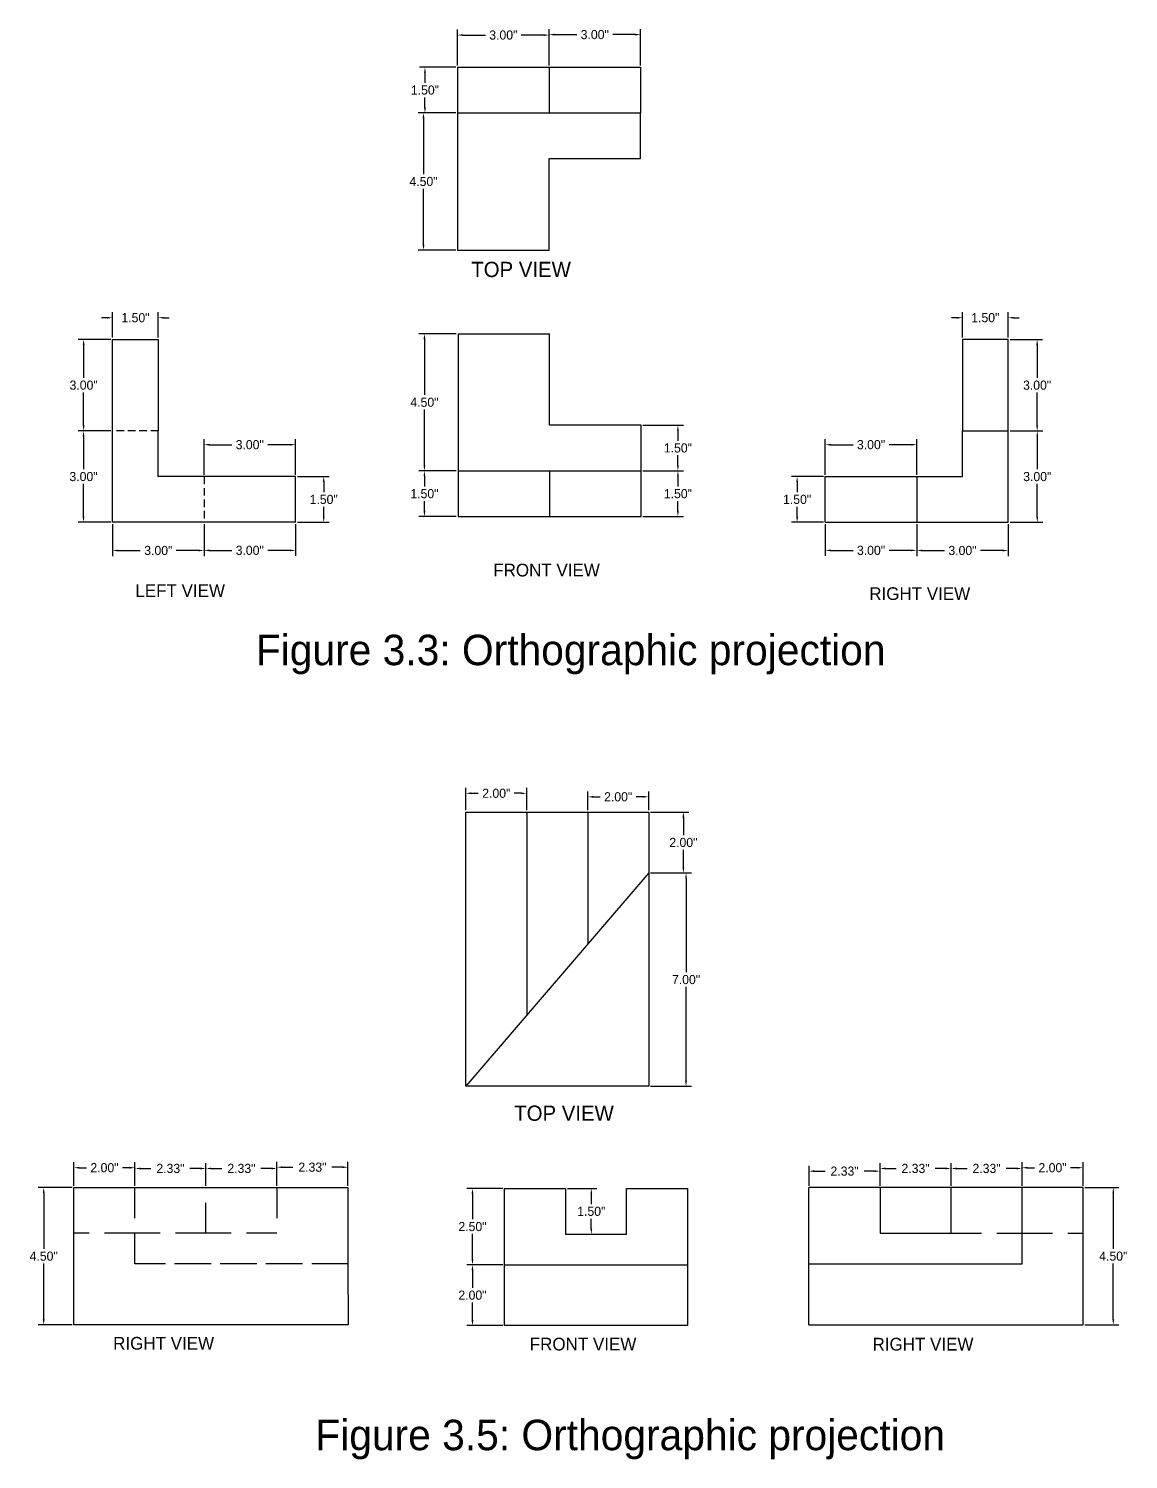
# Model space of a CAD drawing. Header units: inches. Extents: x 4 to 531, y -296 to 303.
# Drawn here: x 47.45 to 83.54, y 81.96 to 128.91 of the extents above; entities that cross this region are included whole.
import ezdxf

# ---------------------------------------------------------------- set-up
doc = ezdxf.new("R2010")
doc.units = ezdxf.units.IN
doc.header["$MEASUREMENT"] = 0
for name, pattern in [('ACAD_ISO02W100', [15, 12, -3]), ('ACAD_ISO03W100', [30, 12, -18]), ('DASHED2', [0.375, 0.25, -0.125]), ('DASHEDX2', [1.5, 1, -0.5])]:
    doc.linetypes.add(name, pattern=pattern)
doc.dimstyles.new('DimInches', dxfattribs={"dimtxt": 0.3, "dimasz": 0.18, "dimexe": 0.18, "dimexo": 0.0625, "dimgap": 0.09, "dimtad": 0, "dimtih": 1, "dimtoh": 1, "dimzin": 0, "dimdsep": 46, "dimlunit": 3, "dimtxsty": 'Standard', "dimcen": 0.09, "dimclrt": 2, "dimadec": 0, "dimazin": 0, "dimtfac": 1, "dimtofl": 0, "dimtmove": 0, "dimatfit": 3, "dimfxl": 1, "dimtolj": 1, "dimtzin": 0, "dimarcsym": 0})

# ---------------------------------------------------------------- blocks, each defined once
blk = doc.blocks.new('*D142')
at = {"color": 0, "lineweight": -2}
for p, q in [((61.463, 127.646), (60.273, 127.646)), ((60.453, 127.466), (60.453, 127.136)), ((60.453, 126.326), (60.453, 126.656)), ((61.463, 126.146), (60.273, 126.146))]:
    blk.add_line(p, q, dxfattribs=at)
at = {"color": 0}
for points in [[(60.423, 127.466), (60.483, 127.466), (60.453, 127.646)], [(60.423, 126.326), (60.483, 126.326), (60.453, 126.146)]]:
    blk.add_solid(points, dxfattribs=at)
at = {"layer": 'Defpoints', "color": 0}
for p in [(61.525, 127.646), (60.453, 126.146), (61.525, 126.146)]:
    blk.add_point(p, dxfattribs=at)
at = {"color": 2, "insert": (60.453, 126.896), "char_height": 0.3, "attachment_point": 5}
blk.add_mtext('\\A1;1.50"', dxfattribs=at)
blk = doc.blocks.new('*D143')
at = {"color": 0, "lineweight": -2}
for p, q in [((61.525, 127.709), (61.525, 128.882)), ((61.705, 128.702), (62.435, 128.702)), ((64.345, 128.702), (63.615, 128.702)), ((64.525, 127.709), (64.525, 128.882))]:
    blk.add_line(p, q, dxfattribs=at)
at = {"color": 0}
for points in [[(61.705, 128.732), (61.705, 128.672), (61.525, 128.702)], [(64.345, 128.732), (64.345, 128.672), (64.525, 128.702)]]:
    blk.add_solid(points, dxfattribs=at)
at = {"layer": 'Defpoints', "color": 0}
for p in [(64.525, 128.702), (61.525, 127.646), (64.525, 127.646)]:
    blk.add_point(p, dxfattribs=at)
at = {"color": 2, "insert": (63.025, 128.702), "char_height": 0.3, "attachment_point": 5}
blk.add_mtext('\\A1;3.00"', dxfattribs=at)
blk = doc.blocks.new('*D144')
at = {"color": 0, "lineweight": -2}
for p, q in [((64.525, 127.709), (64.525, 128.897)), ((64.705, 128.717), (65.435, 128.717)), ((67.345, 128.717), (66.615, 128.717)), ((67.525, 127.709), (67.525, 128.897))]:
    blk.add_line(p, q, dxfattribs=at)
at = {"color": 0}
for points in [[(64.705, 128.747), (64.705, 128.687), (64.525, 128.717)], [(67.345, 128.747), (67.345, 128.687), (67.525, 128.717)]]:
    blk.add_solid(points, dxfattribs=at)
at = {"layer": 'Defpoints', "color": 0}
for p in [(67.525, 128.717), (64.525, 127.646), (67.525, 127.646)]:
    blk.add_point(p, dxfattribs=at)
at = {"color": 2, "insert": (66.025, 128.717), "char_height": 0.3, "attachment_point": 5}
blk.add_mtext('\\A1;3.00"', dxfattribs=at)
blk = doc.blocks.new('*D145')
at = {"color": 0, "lineweight": -2}
for p, q in [((61.463, 126.146), (60.226, 126.146)), ((60.406, 125.966), (60.406, 124.136)), ((60.406, 121.826), (60.406, 123.656)), ((61.463, 121.646), (60.226, 121.646))]:
    blk.add_line(p, q, dxfattribs=at)
at = {"color": 0}
for points in [[(60.376, 125.966), (60.436, 125.966), (60.406, 126.146)], [(60.376, 121.826), (60.436, 121.826), (60.406, 121.646)]]:
    blk.add_solid(points, dxfattribs=at)
at = {"layer": 'Defpoints', "color": 0}
for p in [(61.525, 126.146), (60.406, 121.646), (61.525, 121.646)]:
    blk.add_point(p, dxfattribs=at)
at = {"color": 2, "insert": (60.406, 123.896), "char_height": 0.3, "attachment_point": 5}
blk.add_mtext('\\A1;4.50"', dxfattribs=at)
blk = doc.blocks.new('*D146')
at = {"color": 0, "lineweight": -2}
for p, q in [((61.48, 118.9), (60.256, 118.9)), ((60.436, 118.72), (60.436, 116.89)), ((60.436, 114.58), (60.436, 116.41)), ((61.48, 114.4), (60.256, 114.4))]:
    blk.add_line(p, q, dxfattribs=at)
at = {"color": 0}
for points in [[(60.406, 118.72), (60.466, 118.72), (60.436, 118.9)], [(60.406, 114.58), (60.466, 114.58), (60.436, 114.4)]]:
    blk.add_solid(points, dxfattribs=at)
at = {"layer": 'Defpoints', "color": 0}
for p in [(61.543, 118.9), (60.436, 114.4), (61.543, 114.4)]:
    blk.add_point(p, dxfattribs=at)
at = {"color": 2, "insert": (60.436, 116.65), "char_height": 0.3, "attachment_point": 5}
blk.add_mtext('\\A1;4.50"', dxfattribs=at)
blk = doc.blocks.new('*D147')
at = {"color": 0, "lineweight": -2}
for p, q in [((61.48, 114.4), (60.256, 114.4)), ((60.436, 114.22), (60.436, 113.89)), ((60.436, 113.08), (60.436, 113.41)), ((61.48, 112.9), (60.256, 112.9))]:
    blk.add_line(p, q, dxfattribs=at)
at = {"color": 0}
for points in [[(60.406, 114.22), (60.466, 114.22), (60.436, 114.4)], [(60.406, 113.08), (60.466, 113.08), (60.436, 112.9)]]:
    blk.add_solid(points, dxfattribs=at)
at = {"layer": 'Defpoints', "color": 0}
for p in [(61.543, 114.4), (60.436, 112.9), (61.543, 112.9)]:
    blk.add_point(p, dxfattribs=at)
at = {"color": 2, "insert": (60.436, 113.65), "char_height": 0.3, "attachment_point": 5}
blk.add_mtext('\\A1;1.50"', dxfattribs=at)
blk = doc.blocks.new('*D148')
at = {"color": 0, "lineweight": -2}
for p, q in [((67.605, 115.9), (68.934, 115.9)), ((68.754, 115.72), (68.754, 115.39)), ((68.754, 114.58), (68.754, 114.91)), ((67.605, 114.4), (68.934, 114.4))]:
    blk.add_line(p, q, dxfattribs=at)
at = {"color": 0}
for points in [[(68.724, 115.72), (68.784, 115.72), (68.754, 115.9)], [(68.724, 114.58), (68.784, 114.58), (68.754, 114.4)]]:
    blk.add_solid(points, dxfattribs=at)
at = {"layer": 'Defpoints', "color": 0}
for p in [(67.543, 115.9), (67.543, 114.4), (68.754, 114.4)]:
    blk.add_point(p, dxfattribs=at)
at = {"color": 2, "insert": (68.754, 115.15), "char_height": 0.3, "attachment_point": 5}
blk.add_mtext('\\A1;1.50"', dxfattribs=at)
blk = doc.blocks.new('*D149')
at = {"color": 0, "lineweight": -2}
for p, q in [((67.605, 114.4), (68.934, 114.4)), ((68.754, 114.22), (68.754, 113.89)), ((68.754, 113.08), (68.754, 113.41)), ((67.605, 112.9), (68.934, 112.9))]:
    blk.add_line(p, q, dxfattribs=at)
at = {"color": 0}
for points in [[(68.724, 114.22), (68.784, 114.22), (68.754, 114.4)], [(68.724, 113.08), (68.784, 113.08), (68.754, 112.9)]]:
    blk.add_solid(points, dxfattribs=at)
at = {"layer": 'Defpoints', "color": 0}
for p in [(67.543, 114.4), (67.543, 112.9), (68.754, 112.9)]:
    blk.add_point(p, dxfattribs=at)
at = {"color": 2, "insert": (68.754, 113.65), "char_height": 0.3, "attachment_point": 5}
blk.add_mtext('\\A1;1.50"', dxfattribs=at)
blk = doc.blocks.new('*D150')
at = {"color": 0, "lineweight": -2}
for p, q in [((73.529, 114.211), (72.485, 114.211)), ((72.665, 114.031), (72.665, 113.701)), ((72.665, 112.891), (72.665, 113.221)), ((73.529, 112.711), (72.485, 112.711))]:
    blk.add_line(p, q, dxfattribs=at)
at = {"color": 0}
for points in [[(72.635, 114.031), (72.695, 114.031), (72.665, 114.211)], [(72.635, 112.891), (72.695, 112.891), (72.665, 112.711)]]:
    blk.add_solid(points, dxfattribs=at)
at = {"layer": 'Defpoints', "color": 0}
for p in [(73.591, 114.211), (72.665, 112.711), (73.591, 112.711)]:
    blk.add_point(p, dxfattribs=at)
at = {"color": 2, "insert": (72.665, 113.461), "char_height": 0.3, "attachment_point": 5}
blk.add_mtext('\\A1;1.50"', dxfattribs=at)
blk = doc.blocks.new('*D151')
at = {"color": 0, "lineweight": -2}
for p, q in [((77.911, 119.425), (77.731, 119.425)), ((78.091, 118.774), (78.091, 119.605)), ((79.591, 118.774), (79.591, 119.605)), ((79.771, 119.425), (79.951, 119.425))]:
    blk.add_line(p, q, dxfattribs=at)
at = {"color": 0}
for points in [[(77.911, 119.455), (77.911, 119.395), (78.091, 119.425)], [(79.771, 119.455), (79.771, 119.395), (79.591, 119.425)]]:
    blk.add_solid(points, dxfattribs=at)
at = {"layer": 'Defpoints', "color": 0}
for p in [(79.591, 119.425), (78.091, 118.711), (79.591, 118.711)]:
    blk.add_point(p, dxfattribs=at)
at = {"color": 2, "insert": (78.841, 119.425), "char_height": 0.3, "attachment_point": 5}
blk.add_mtext('\\A1;1.50"', dxfattribs=at)
blk = doc.blocks.new('*D152')
at = {"color": 0, "lineweight": -2}
for p, q in [((79.654, 118.711), (80.721, 118.711)), ((80.541, 118.531), (80.541, 117.451)), ((80.541, 115.891), (80.541, 116.971)), ((79.654, 115.711), (80.721, 115.711))]:
    blk.add_line(p, q, dxfattribs=at)
at = {"color": 0}
for points in [[(80.511, 118.531), (80.571, 118.531), (80.541, 118.711)], [(80.511, 115.891), (80.571, 115.891), (80.541, 115.711)]]:
    blk.add_solid(points, dxfattribs=at)
at = {"layer": 'Defpoints', "color": 0}
for p in [(79.591, 118.711), (79.591, 115.711), (80.541, 115.711)]:
    blk.add_point(p, dxfattribs=at)
at = {"color": 2, "insert": (80.541, 117.211), "char_height": 0.3, "attachment_point": 5}
blk.add_mtext('\\A1;3.00"', dxfattribs=at)
blk = doc.blocks.new('*D153')
at = {"color": 0, "lineweight": -2}
for p, q in [((73.591, 114.274), (73.591, 115.438)), ((73.771, 115.258), (74.501, 115.258)), ((76.411, 115.258), (75.681, 115.258)), ((76.591, 114.274), (76.591, 115.438))]:
    blk.add_line(p, q, dxfattribs=at)
at = {"color": 0}
for points in [[(73.771, 115.288), (73.771, 115.228), (73.591, 115.258)], [(76.411, 115.288), (76.411, 115.228), (76.591, 115.258)]]:
    blk.add_solid(points, dxfattribs=at)
at = {"layer": 'Defpoints', "color": 0}
for p in [(76.591, 115.258), (73.591, 114.211), (76.591, 114.211)]:
    blk.add_point(p, dxfattribs=at)
at = {"color": 2, "insert": (75.091, 115.258), "char_height": 0.3, "attachment_point": 5}
blk.add_mtext('\\A1;3.00"', dxfattribs=at)
blk = doc.blocks.new('*D154')
at = {"color": 0, "lineweight": -2}
for p, q in [((76.591, 112.649), (76.591, 111.605)), ((79.591, 112.649), (79.591, 111.605)), ((76.771, 111.785), (77.501, 111.785)), ((79.411, 111.785), (78.681, 111.785))]:
    blk.add_line(p, q, dxfattribs=at)
at = {"color": 0}
for points in [[(76.771, 111.815), (76.771, 111.755), (76.591, 111.785)], [(79.411, 111.815), (79.411, 111.755), (79.591, 111.785)]]:
    blk.add_solid(points, dxfattribs=at)
at = {"layer": 'Defpoints', "color": 0}
for p in [(76.591, 112.711), (79.591, 112.711), (76.591, 111.785)]:
    blk.add_point(p, dxfattribs=at)
at = {"color": 2, "insert": (78.091, 111.785), "char_height": 0.3, "attachment_point": 5}
blk.add_mtext('\\A1;3.00"', dxfattribs=at)
blk = doc.blocks.new('*D156')
at = {"color": 0, "lineweight": -2}
for p, q in [((73.591, 112.649), (73.591, 111.609)), ((76.591, 112.649), (76.591, 111.609)), ((73.771, 111.789), (74.501, 111.789)), ((76.411, 111.789), (75.681, 111.789))]:
    blk.add_line(p, q, dxfattribs=at)
at = {"color": 0}
for points in [[(73.771, 111.819), (73.771, 111.759), (73.591, 111.789)], [(76.411, 111.819), (76.411, 111.759), (76.591, 111.789)]]:
    blk.add_solid(points, dxfattribs=at)
at = {"layer": 'Defpoints', "color": 0}
for p in [(73.591, 112.711), (76.591, 112.711), (76.591, 111.789)]:
    blk.add_point(p, dxfattribs=at)
at = {"color": 2, "insert": (75.091, 111.789), "char_height": 0.3, "attachment_point": 5}
blk.add_mtext('\\A1;3.00"', dxfattribs=at)
blk = doc.blocks.new('*D157')
at = {"color": 0, "lineweight": -2}
for p, q in [((79.716, 115.711), (80.726, 115.711)), ((80.546, 115.531), (80.546, 114.451)), ((80.546, 112.891), (80.546, 113.971)), ((79.654, 112.711), (80.726, 112.711))]:
    blk.add_line(p, q, dxfattribs=at)
at = {"color": 0}
for points in [[(80.516, 115.531), (80.576, 115.531), (80.546, 115.711)], [(80.516, 112.891), (80.576, 112.891), (80.546, 112.711)]]:
    blk.add_solid(points, dxfattribs=at)
at = {"layer": 'Defpoints', "color": 0}
for p in [(79.654, 115.711), (80.546, 115.711), (79.591, 112.711)]:
    blk.add_point(p, dxfattribs=at)
at = {"color": 2, "insert": (80.546, 114.211), "char_height": 0.3, "attachment_point": 5}
blk.add_mtext('\\A1;3.00"', dxfattribs=at)
blk = doc.blocks.new('*D158')
at = {"color": 0, "lineweight": -2}
for p, q in [((56.266, 114.211), (57.31, 114.211)), ((57.13, 114.031), (57.13, 113.701)), ((57.13, 112.891), (57.13, 113.221)), ((56.266, 112.711), (57.31, 112.711))]:
    blk.add_line(p, q, dxfattribs=at)
at = {"color": 0}
for points in [[(57.1, 114.031), (57.16, 114.031), (57.13, 114.211)], [(57.1, 112.891), (57.16, 112.891), (57.13, 112.711)]]:
    blk.add_solid(points, dxfattribs=at)
at = {"layer": 'Defpoints', "color": 0}
for p in [(56.203, 114.211), (56.203, 112.711), (57.13, 112.711)]:
    blk.add_point(p, dxfattribs=at)
at = {"color": 2, "insert": (57.13, 113.461), "char_height": 0.3, "attachment_point": 5}
blk.add_mtext('\\A1;1.50"', dxfattribs=at)
blk = doc.blocks.new('*D159')
at = {"color": 0, "lineweight": -2}
for p, q in [((50.023, 119.425), (49.843, 119.425)), ((50.203, 118.774), (50.203, 119.605)), ((51.703, 118.774), (51.703, 119.605)), ((51.883, 119.425), (52.063, 119.425))]:
    blk.add_line(p, q, dxfattribs=at)
at = {"color": 0}
for points in [[(50.023, 119.455), (50.023, 119.395), (50.203, 119.425)], [(51.883, 119.455), (51.883, 119.395), (51.703, 119.425)]]:
    blk.add_solid(points, dxfattribs=at)
at = {"layer": 'Defpoints', "color": 0}
for p in [(50.203, 119.425), (50.203, 118.711), (51.703, 118.711)]:
    blk.add_point(p, dxfattribs=at)
at = {"color": 2, "insert": (50.953, 119.425), "char_height": 0.3, "attachment_point": 5}
blk.add_mtext('\\A1;1.50"', dxfattribs=at)
blk = doc.blocks.new('*D160')
at = {"color": 0, "lineweight": -2}
for p, q in [((50.141, 118.711), (49.073, 118.711)), ((49.253, 118.531), (49.253, 117.451)), ((49.253, 115.891), (49.253, 116.971)), ((50.141, 115.711), (49.073, 115.711))]:
    blk.add_line(p, q, dxfattribs=at)
at = {"color": 0}
for points in [[(49.223, 118.531), (49.283, 118.531), (49.253, 118.711)], [(49.223, 115.891), (49.283, 115.891), (49.253, 115.711)]]:
    blk.add_solid(points, dxfattribs=at)
at = {"layer": 'Defpoints', "color": 0}
for p in [(50.203, 118.711), (49.253, 115.711), (50.203, 115.711)]:
    blk.add_point(p, dxfattribs=at)
at = {"color": 2, "insert": (49.253, 117.211), "char_height": 0.3, "attachment_point": 5}
blk.add_mtext('\\A1;3.00"', dxfattribs=at)
blk = doc.blocks.new('*D161')
at = {"color": 0, "lineweight": -2}
for p, q in [((53.203, 114.274), (53.203, 115.438)), ((53.383, 115.258), (54.113, 115.258)), ((56.023, 115.258), (55.293, 115.258)), ((56.203, 114.274), (56.203, 115.438))]:
    blk.add_line(p, q, dxfattribs=at)
at = {"color": 0}
for points in [[(53.383, 115.288), (53.383, 115.228), (53.203, 115.258)], [(56.023, 115.288), (56.023, 115.228), (56.203, 115.258)]]:
    blk.add_solid(points, dxfattribs=at)
at = {"layer": 'Defpoints', "color": 0}
for p in [(53.203, 115.258), (53.203, 114.211), (56.203, 114.211)]:
    blk.add_point(p, dxfattribs=at)
at = {"color": 2, "insert": (54.703, 115.258), "char_height": 0.3, "attachment_point": 5}
blk.add_mtext('\\A1;3.00"', dxfattribs=at)
blk = doc.blocks.new('*D162')
at = {"color": 0, "lineweight": -2}
for p, q in [((50.203, 112.649), (50.203, 111.605)), ((53.203, 112.649), (53.203, 111.605)), ((50.383, 111.785), (51.113, 111.785)), ((53.023, 111.785), (52.293, 111.785))]:
    blk.add_line(p, q, dxfattribs=at)
at = {"color": 0}
for points in [[(50.383, 111.815), (50.383, 111.755), (50.203, 111.785)], [(53.023, 111.815), (53.023, 111.755), (53.203, 111.785)]]:
    blk.add_solid(points, dxfattribs=at)
at = {"layer": 'Defpoints', "color": 0}
for p in [(50.203, 112.711), (53.203, 112.711), (53.203, 111.785)]:
    blk.add_point(p, dxfattribs=at)
at = {"color": 2, "insert": (51.703, 111.785), "char_height": 0.3, "attachment_point": 5}
blk.add_mtext('\\A1;3.00"', dxfattribs=at)
blk = doc.blocks.new('*D163')
at = {"color": 0, "lineweight": -2}
for p, q in [((53.203, 112.649), (53.203, 111.609)), ((56.203, 112.649), (56.203, 111.609)), ((53.383, 111.789), (54.113, 111.789)), ((56.023, 111.789), (55.293, 111.789))]:
    blk.add_line(p, q, dxfattribs=at)
at = {"color": 0}
for points in [[(53.383, 111.819), (53.383, 111.759), (53.203, 111.789)], [(56.023, 111.819), (56.023, 111.759), (56.203, 111.789)]]:
    blk.add_solid(points, dxfattribs=at)
at = {"layer": 'Defpoints', "color": 0}
for p in [(53.203, 112.711), (56.203, 112.711), (53.203, 111.789)]:
    blk.add_point(p, dxfattribs=at)
at = {"color": 2, "insert": (54.703, 111.789), "char_height": 0.3, "attachment_point": 5}
blk.add_mtext('\\A1;3.00"', dxfattribs=at)
blk = doc.blocks.new('*D164')
at = {"color": 0, "lineweight": -2}
for p, q in [((50.078, 115.711), (49.069, 115.711)), ((49.249, 115.531), (49.249, 114.451)), ((49.249, 112.891), (49.249, 113.971)), ((50.141, 112.711), (49.069, 112.711))]:
    blk.add_line(p, q, dxfattribs=at)
at = {"color": 0}
for points in [[(49.219, 115.531), (49.279, 115.531), (49.249, 115.711)], [(49.219, 112.891), (49.279, 112.891), (49.249, 112.711)]]:
    blk.add_solid(points, dxfattribs=at)
at = {"layer": 'Defpoints', "color": 0}
for p in [(49.249, 115.711), (50.141, 115.711), (50.203, 112.711)]:
    blk.add_point(p, dxfattribs=at)
at = {"color": 2, "insert": (49.249, 114.211), "char_height": 0.3, "attachment_point": 5}
blk.add_mtext('\\A1;3.00"', dxfattribs=at)
blk = doc.blocks.new('*D183')
at = {"color": 0, "lineweight": -2}
for p, q in [((61.794, 103.264), (61.794, 103.996)), ((61.974, 103.816), (62.204, 103.816)), ((63.614, 103.816), (63.384, 103.816)), ((63.794, 103.264), (63.794, 103.996))]:
    blk.add_line(p, q, dxfattribs=at)
at = {"color": 0}
for points in [[(61.974, 103.846), (61.974, 103.786), (61.794, 103.816)], [(63.614, 103.846), (63.614, 103.786), (63.794, 103.816)]]:
    blk.add_solid(points, dxfattribs=at)
at = {"layer": 'Defpoints', "color": 0}
for p in [(63.794, 103.816), (61.794, 103.202), (63.794, 103.202)]:
    blk.add_point(p, dxfattribs=at)
at = {"color": 2, "insert": (62.794, 103.816), "char_height": 0.3, "attachment_point": 5}
blk.add_mtext('\\A1;2.00"', dxfattribs=at)
blk = doc.blocks.new('*D184')
at = {"color": 0, "lineweight": -2}
for p, q in [((65.794, 103.264), (65.794, 103.88)), ((67.794, 103.264), (67.794, 103.88)), ((65.974, 103.7), (66.204, 103.7)), ((67.614, 103.7), (67.384, 103.7))]:
    blk.add_line(p, q, dxfattribs=at)
at = {"color": 0}
for points in [[(65.974, 103.73), (65.974, 103.67), (65.794, 103.7)], [(67.614, 103.73), (67.614, 103.67), (67.794, 103.7)]]:
    blk.add_solid(points, dxfattribs=at)
at = {"layer": 'Defpoints', "color": 0}
for p in [(67.794, 103.7), (65.794, 103.202), (67.794, 103.202)]:
    blk.add_point(p, dxfattribs=at)
at = {"color": 2, "insert": (66.794, 103.7), "char_height": 0.3, "attachment_point": 5}
blk.add_mtext('\\A1;2.00"', dxfattribs=at)
blk = doc.blocks.new('*D185')
at = {"color": 0, "lineweight": -2}
for p, q in [((67.857, 103.202), (69.113, 103.202)), ((68.933, 103.022), (68.933, 102.442)), ((68.933, 101.382), (68.933, 101.962)), ((67.857, 101.202), (69.113, 101.202))]:
    blk.add_line(p, q, dxfattribs=at)
at = {"color": 0}
for points in [[(68.903, 103.022), (68.963, 103.022), (68.933, 103.202)], [(68.903, 101.382), (68.963, 101.382), (68.933, 101.202)]]:
    blk.add_solid(points, dxfattribs=at)
at = {"layer": 'Defpoints', "color": 0}
for p in [(67.794, 103.202), (67.794, 101.202), (68.933, 101.202)]:
    blk.add_point(p, dxfattribs=at)
at = {"color": 2, "insert": (68.933, 102.202), "char_height": 0.3, "attachment_point": 5}
blk.add_mtext('\\A1;2.00"', dxfattribs=at)
blk = doc.blocks.new('*D186')
at = {"color": 0, "lineweight": -2}
for p, q in [((67.857, 101.202), (69.201, 101.202)), ((69.021, 101.022), (69.021, 97.942)), ((69.021, 94.382), (69.021, 97.462)), ((67.857, 94.202), (69.201, 94.202))]:
    blk.add_line(p, q, dxfattribs=at)
at = {"color": 0}
for points in [[(68.991, 101.022), (69.051, 101.022), (69.021, 101.202)], [(68.991, 94.382), (69.051, 94.382), (69.021, 94.202)]]:
    blk.add_solid(points, dxfattribs=at)
at = {"layer": 'Defpoints', "color": 0}
for p in [(67.794, 101.202), (67.794, 94.202), (69.021, 94.202)]:
    blk.add_point(p, dxfattribs=at)
at = {"color": 2, "insert": (69.021, 97.702), "char_height": 0.3, "attachment_point": 5}
blk.add_mtext('\\A1;7.00"', dxfattribs=at)
blk = doc.blocks.new('*D188')
at = {"color": 0, "lineweight": -2}
for p, q in [((65.13, 90.845), (66.092, 90.845)), ((65.912, 90.665), (65.912, 90.335)), ((65.912, 89.525), (65.912, 89.855)), ((65.13, 89.345), (66.092, 89.345))]:
    blk.add_line(p, q, dxfattribs=at)
at = {"color": 0}
for points in [[(65.882, 90.665), (65.942, 90.665), (65.912, 90.845)], [(65.882, 89.525), (65.942, 89.525), (65.912, 89.345)]]:
    blk.add_solid(points, dxfattribs=at)
at = {"layer": 'Defpoints', "color": 0}
for p in [(65.067, 90.845), (65.067, 89.345), (65.912, 89.345)]:
    blk.add_point(p, dxfattribs=at)
at = {"color": 2, "insert": (65.912, 90.095), "char_height": 0.3, "attachment_point": 5}
blk.add_mtext('\\A1;1.50"', dxfattribs=at)
blk = doc.blocks.new('*D189')
at = {"color": 0, "lineweight": -2}
for p, q in [((63.005, 90.845), (61.832, 90.845)), ((62.012, 90.665), (62.012, 89.835)), ((62.012, 88.525), (62.012, 89.355)), ((63.005, 88.345), (61.832, 88.345))]:
    blk.add_line(p, q, dxfattribs=at)
at = {"color": 0}
for points in [[(61.982, 90.665), (62.042, 90.665), (62.012, 90.845)], [(61.982, 88.525), (62.042, 88.525), (62.012, 88.345)]]:
    blk.add_solid(points, dxfattribs=at)
at = {"layer": 'Defpoints', "color": 0}
for p in [(63.067, 90.845), (62.012, 88.345), (63.067, 88.345)]:
    blk.add_point(p, dxfattribs=at)
at = {"color": 2, "insert": (62.012, 89.595), "char_height": 0.3, "attachment_point": 5}
blk.add_mtext('\\A1;2.50"', dxfattribs=at)
blk = doc.blocks.new('*D190')
at = {"color": 0, "lineweight": -2}
for p, q in [((62.942, 88.345), (61.832, 88.345)), ((62.012, 88.165), (62.012, 87.585)), ((62.012, 86.525), (62.012, 87.105)), ((63.005, 86.345), (61.832, 86.345))]:
    blk.add_line(p, q, dxfattribs=at)
at = {"color": 0}
for points in [[(61.982, 88.165), (62.042, 88.165), (62.012, 88.345)], [(61.982, 86.525), (62.042, 86.525), (62.012, 86.345)]]:
    blk.add_solid(points, dxfattribs=at)
at = {"layer": 'Defpoints', "color": 0}
for p in [(62.012, 88.345), (63.005, 88.345), (63.067, 86.345)]:
    blk.add_point(p, dxfattribs=at)
at = {"color": 2, "insert": (62.012, 87.345), "char_height": 0.3, "attachment_point": 5}
blk.add_mtext('\\A1;2.00"', dxfattribs=at)
blk = doc.blocks.new('*D193')
at = {"color": 0, "linetype": 'ACAD_ISO03W100', "lineweight": -2}
for p, q in [((75.387, 90.938), (75.387, 91.683)), ((77.717, 90.938), (77.717, 91.683)), ((75.567, 91.503), (75.912, 91.503)), ((77.537, 91.503), (77.192, 91.503))]:
    blk.add_line(p, q, dxfattribs=at)
at = {"color": 0, "linetype": 'ACAD_ISO03W100'}
for points in [[(75.567, 91.533), (75.567, 91.473), (75.387, 91.503)], [(77.537, 91.533), (77.537, 91.473), (77.717, 91.503)]]:
    blk.add_solid(points, dxfattribs=at)
at = {"layer": 'Defpoints', "color": 0, "linetype": 'ACAD_ISO03W100'}
for p in [(77.717, 91.503), (75.387, 90.875), (77.717, 90.875)]:
    blk.add_point(p, dxfattribs=at)
at = {"color": 2, "linetype": 'ACAD_ISO03W100', "insert": (76.552, 91.503), "char_height": 0.3, "attachment_point": 5}
blk.add_mtext('\\A1;2.33"', dxfattribs=at)
blk = doc.blocks.new('*D194')
at = {"color": 0, "linetype": 'ACAD_ISO03W100', "lineweight": -2}
for p, q in [((77.717, 90.938), (77.717, 91.683)), ((80.047, 90.938), (80.047, 91.683)), ((77.897, 91.503), (78.242, 91.503)), ((79.867, 91.503), (79.522, 91.503))]:
    blk.add_line(p, q, dxfattribs=at)
at = {"color": 0, "linetype": 'ACAD_ISO03W100'}
for points in [[(77.897, 91.533), (77.897, 91.473), (77.717, 91.503)], [(79.867, 91.533), (79.867, 91.473), (80.047, 91.503)]]:
    blk.add_solid(points, dxfattribs=at)
at = {"layer": 'Defpoints', "color": 0, "linetype": 'ACAD_ISO03W100'}
for p in [(80.047, 91.503), (77.717, 90.875), (80.047, 90.875)]:
    blk.add_point(p, dxfattribs=at)
at = {"color": 2, "linetype": 'ACAD_ISO03W100', "insert": (78.882, 91.503), "char_height": 0.3, "attachment_point": 5}
blk.add_mtext('\\A1;2.33"', dxfattribs=at)
blk = doc.blocks.new('*D195')
at = {"color": 0, "linetype": 'ACAD_ISO03W100', "lineweight": -2}
for p, q in [((80.047, 90.938), (80.047, 91.708)), ((82.047, 90.938), (82.047, 91.708)), ((80.227, 91.528), (80.457, 91.528)), ((81.867, 91.528), (81.637, 91.528))]:
    blk.add_line(p, q, dxfattribs=at)
at = {"color": 0, "linetype": 'ACAD_ISO03W100'}
for points in [[(80.227, 91.558), (80.227, 91.498), (80.047, 91.528)], [(81.867, 91.558), (81.867, 91.498), (82.047, 91.528)]]:
    blk.add_solid(points, dxfattribs=at)
at = {"layer": 'Defpoints', "color": 0, "linetype": 'ACAD_ISO03W100'}
for p in [(82.047, 91.528), (80.047, 90.875), (82.047, 90.875)]:
    blk.add_point(p, dxfattribs=at)
at = {"color": 2, "linetype": 'ACAD_ISO03W100', "insert": (81.047, 91.528), "char_height": 0.3, "attachment_point": 5}
blk.add_mtext('\\A1;2.00"', dxfattribs=at)
blk = doc.blocks.new('*D196')
at = {"color": 0, "lineweight": -2}
for p, q in [((82.11, 90.875), (83.221, 90.875)), ((83.041, 90.695), (83.041, 88.865)), ((83.041, 86.555), (83.041, 88.385)), ((82.11, 86.375), (83.221, 86.375))]:
    blk.add_line(p, q, dxfattribs=at)
at = {"color": 0}
for points in [[(83.011, 90.695), (83.071, 90.695), (83.041, 90.875)], [(83.011, 86.555), (83.071, 86.555), (83.041, 86.375)]]:
    blk.add_solid(points, dxfattribs=at)
at = {"layer": 'Defpoints', "color": 0}
for p in [(82.047, 90.875), (82.047, 86.375), (83.041, 86.375)]:
    blk.add_point(p, dxfattribs=at)
at = {"color": 2, "insert": (83.041, 88.625), "char_height": 0.3, "attachment_point": 5}
blk.add_mtext('\\A1;4.50"', dxfattribs=at)
blk = doc.blocks.new('*D198')
at = {"color": 0, "linetype": 'ACAD_ISO03W100', "lineweight": -2}
for p, q in [((53.266, 90.938), (53.266, 91.683)), ((55.596, 90.938), (55.596, 91.683)), ((53.446, 91.503), (53.791, 91.503)), ((55.416, 91.503), (55.071, 91.503))]:
    blk.add_line(p, q, dxfattribs=at)
at = {"color": 0, "linetype": 'ACAD_ISO03W100'}
for points in [[(53.446, 91.533), (53.446, 91.473), (53.266, 91.503)], [(55.416, 91.533), (55.416, 91.473), (55.596, 91.503)]]:
    blk.add_solid(points, dxfattribs=at)
at = {"layer": 'Defpoints', "color": 0, "linetype": 'ACAD_ISO03W100'}
for p in [(53.266, 91.503), (53.266, 90.875), (55.596, 90.875)]:
    blk.add_point(p, dxfattribs=at)
at = {"color": 2, "linetype": 'ACAD_ISO03W100', "insert": (54.431, 91.503), "char_height": 0.3, "attachment_point": 5}
blk.add_mtext('\\A1;2.33"', dxfattribs=at)
blk = doc.blocks.new('*D199')
at = {"color": 0, "linetype": 'ByBlock', "lineweight": -2}
for p, q in [((50.936, 90.938), (50.936, 91.683)), ((53.266, 90.938), (53.266, 91.683)), ((51.116, 91.503), (51.461, 91.503)), ((53.086, 91.503), (52.741, 91.503))]:
    blk.add_line(p, q, dxfattribs=at)
at = {"color": 0, "linetype": 'ByBlock'}
for points in [[(51.116, 91.533), (51.116, 91.473), (50.936, 91.503)], [(53.086, 91.533), (53.086, 91.473), (53.266, 91.503)]]:
    blk.add_solid(points, dxfattribs=at)
at = {"layer": 'Defpoints', "color": 0, "linetype": 'ByBlock'}
for p in [(50.936, 91.503), (50.936, 90.875), (53.266, 90.875)]:
    blk.add_point(p, dxfattribs=at)
at = {"color": 2, "linetype": 'ByBlock', "insert": (52.101, 91.503), "char_height": 0.3, "attachment_point": 5}
blk.add_mtext('\\A1;2.33"', dxfattribs=at)
blk = doc.blocks.new('*D200')
at = {"color": 0, "linetype": 'ByBlock', "lineweight": -2}
for p, q in [((48.936, 90.938), (48.936, 91.708)), ((50.936, 90.938), (50.936, 91.708)), ((49.116, 91.528), (49.346, 91.528)), ((50.756, 91.528), (50.526, 91.528))]:
    blk.add_line(p, q, dxfattribs=at)
at = {"color": 0, "linetype": 'ByBlock'}
for points in [[(49.116, 91.558), (49.116, 91.498), (48.936, 91.528)], [(50.756, 91.558), (50.756, 91.498), (50.936, 91.528)]]:
    blk.add_solid(points, dxfattribs=at)
at = {"layer": 'Defpoints', "color": 0, "linetype": 'ByBlock'}
for p in [(48.936, 91.528), (48.936, 90.875), (50.936, 90.875)]:
    blk.add_point(p, dxfattribs=at)
at = {"color": 2, "linetype": 'ByBlock', "insert": (49.936, 91.528), "char_height": 0.3, "attachment_point": 5}
blk.add_mtext('\\A1;2.00"', dxfattribs=at)
blk = doc.blocks.new('*D201')
at = {"color": 0, "linetype": 'ByBlock', "lineweight": -2}
for p, q in [((48.873, 90.875), (47.762, 90.875)), ((47.942, 90.695), (47.942, 88.865)), ((47.942, 86.555), (47.942, 88.385)), ((48.873, 86.375), (47.762, 86.375))]:
    blk.add_line(p, q, dxfattribs=at)
at = {"color": 0, "linetype": 'ByBlock'}
for points in [[(47.912, 90.695), (47.972, 90.695), (47.942, 90.875)], [(47.912, 86.555), (47.972, 86.555), (47.942, 86.375)]]:
    blk.add_solid(points, dxfattribs=at)
at = {"layer": 'Defpoints', "color": 0, "linetype": 'ByBlock'}
for p in [(48.936, 90.875), (47.942, 86.375), (48.936, 86.375)]:
    blk.add_point(p, dxfattribs=at)
at = {"color": 2, "linetype": 'ByBlock', "insert": (47.942, 88.625), "char_height": 0.3, "attachment_point": 5}
blk.add_mtext('\\A1;4.50"', dxfattribs=at)
blk = doc.blocks.new('*D202')
at = {"color": 0, "linetype": 'ByBlock', "lineweight": -2}
for p, q in [((55.596, 90.938), (55.596, 91.724)), ((57.926, 90.938), (57.926, 91.724)), ((55.776, 91.544), (56.121, 91.544)), ((57.746, 91.544), (57.401, 91.544))]:
    blk.add_line(p, q, dxfattribs=at)
at = {"color": 0, "linetype": 'ByBlock'}
for points in [[(55.776, 91.574), (55.776, 91.514), (55.596, 91.544)], [(57.746, 91.574), (57.746, 91.514), (57.926, 91.544)]]:
    blk.add_solid(points, dxfattribs=at)
at = {"layer": 'Defpoints', "color": 0, "linetype": 'ByBlock'}
for p in [(57.926, 91.544), (55.596, 90.875), (57.926, 90.875)]:
    blk.add_point(p, dxfattribs=at)
at = {"color": 2, "linetype": 'ByBlock', "insert": (56.761, 91.544), "char_height": 0.3, "attachment_point": 5}
blk.add_mtext('\\A1;2.33"', dxfattribs=at)
blk = doc.blocks.new('*D224')
at = {"color": 0, "lineweight": -2}
for p, q in [((73.057, 90.938), (73.057, 91.595)), ((75.387, 90.938), (75.387, 91.595)), ((73.237, 91.415), (73.582, 91.415)), ((75.207, 91.415), (74.862, 91.415))]:
    blk.add_line(p, q, dxfattribs=at)
at = {"color": 0}
for points in [[(73.237, 91.445), (73.237, 91.385), (73.057, 91.415)], [(75.207, 91.445), (75.207, 91.385), (75.387, 91.415)]]:
    blk.add_solid(points, dxfattribs=at)
at = {"layer": 'Defpoints', "color": 0}
for p in [(75.387, 91.415), (73.057, 90.875), (75.387, 90.875)]:
    blk.add_point(p, dxfattribs=at)
at = {"color": 2, "insert": (74.222, 91.415), "char_height": 0.3, "attachment_point": 5}
blk.add_mtext('\\A1;2.33"', dxfattribs=at)

msp = doc.modelspace()

# ---------------------------------------------------------------- linework, layer by layer
for p, q in [((61.525, 127.646), (61.525, 126.146)), ((61.525, 127.646), (64.525, 127.646)), ((64.525, 127.646), (67.525, 127.646)), ((64.525, 127.646), (64.525, 126.146)), ((67.525, 127.646), (67.525, 126.146)), ((61.525, 126.146), (61.525, 121.646)), ((61.525, 126.146), (64.525, 126.146)), ((64.525, 126.146), (67.525, 126.146)), ((67.525, 124.646), (67.525, 126.146)), ((64.525, 121.646), (64.525, 124.646)), ((64.525, 124.646), (67.525, 124.646)), ((61.525, 121.646), (64.525, 121.646)), ((61.543, 118.9), (64.543, 118.9)), ((61.543, 118.9), (61.543, 114.4)), ((64.543, 115.9), (64.543, 118.9)), ((50.203, 114.211), (50.203, 118.711)), ((50.203, 118.711), (51.703, 118.711)), ((51.703, 118.711), (51.703, 115.711)), ((79.591, 118.711), (78.091, 118.711)), ((78.091, 118.711), (78.091, 115.711)), ((79.591, 114.211), (79.591, 118.711)), ((50.203, 112.711), (50.203, 115.711)), ((51.703, 114.211), (51.703, 115.711)), ((67.543, 115.9), (64.543, 115.9)), ((67.543, 114.4), (67.543, 115.9)), ((78.091, 115.711), (79.591, 115.711)), ((78.091, 114.211), (78.091, 115.711)), ((79.591, 112.711), (79.591, 115.711)), ((50.203, 112.711), (50.203, 114.211)), ((53.203, 114.211), (51.703, 114.211)), ((56.203, 114.211), (53.203, 114.211)), ((56.203, 112.711), (56.203, 114.211)), ((61.543, 114.4), (61.543, 112.9)), ((61.543, 114.4), (64.543, 114.4)), ((64.543, 114.4), (67.543, 114.4)), ((64.543, 114.4), (64.543, 112.9)), ((67.543, 112.9), (67.543, 114.4)), ((73.591, 112.711), (73.591, 114.211)), ((73.591, 114.211), (76.591, 114.211)), ((76.591, 114.211), (76.591, 112.711)), ((76.591, 114.211), (78.091, 114.211)), ((79.591, 112.711), (79.591, 114.211)), ((53.203, 112.711), (50.203, 112.711)), ((56.203, 112.711), (53.203, 112.711)), ((61.543, 112.9), (64.543, 112.9)), ((64.543, 112.9), (67.543, 112.9)), ((73.591, 112.711), (76.591, 112.711)), ((76.591, 112.711), (79.591, 112.711)), ((61.794, 103.202), (63.794, 103.202)), ((61.794, 94.202), (61.794, 103.202)), ((63.794, 103.202), (65.794, 103.202)), ((63.794, 103.202), (63.794, 96.535)), ((65.794, 103.202), (67.794, 103.202)), ((65.794, 103.202), (65.794, 98.868)), ((67.794, 103.202), (67.794, 101.202)), ((67.794, 101.202), (61.794, 94.202)), ((67.794, 101.202), (67.794, 94.202)), ((67.794, 94.202), (61.794, 94.202)), ((48.936, 88.375), (48.936, 90.875)), ((48.936, 90.875), (50.936, 90.875)), ((50.936, 90.875), (53.266, 90.875)), ((53.266, 90.875), (55.596, 90.875)), ((55.596, 90.875), (57.926, 90.875)), ((57.926, 90.875), (57.926, 88.375)), ((63.067, 90.845), (65.067, 90.845)), ((63.067, 88.345), (63.067, 90.845)), ((65.067, 90.845), (65.067, 89.345)), ((67.067, 90.845), (69.067, 90.845)), ((67.067, 89.345), (67.067, 90.845)), ((69.067, 90.845), (69.067, 88.345)), ((73.047, 88.375), (73.047, 90.875)), ((75.387, 90.875), (73.057, 90.875)), ((77.717, 90.875), (75.387, 90.875)), ((75.387, 90.875), (75.387, 89.375)), ((80.047, 90.875), (77.717, 90.875)), ((77.717, 89.375), (77.717, 90.875)), ((82.047, 90.875), (80.047, 90.875)), ((80.047, 88.375), (80.047, 90.875)), ((82.047, 88.375), (82.047, 90.875)), ((48.936, 89.375), (48.936, 89.375)), ((65.067, 89.345), (67.067, 89.345)), ((75.387, 89.375), (77.717, 89.375)), ((82.047, 89.375), (82.047, 89.375)), ((48.936, 86.375), (48.936, 88.375)), ((57.926, 88.375), (57.936, 86.375)), ((63.067, 86.345), (63.067, 88.345)), ((63.067, 88.345), (69.067, 88.345)), ((69.067, 88.345), (69.067, 86.345)), ((73.047, 86.375), (73.047, 88.375)), ((73.047, 88.375), (80.047, 88.375)), ((82.047, 86.375), (82.047, 88.375)), ((57.936, 86.375), (48.936, 86.375)), ((69.067, 86.345), (63.067, 86.345)), ((73.047, 86.375), (82.047, 86.375))]:
    msp.add_line(p, q)
at = {"linetype": 'DASHED2'}
for p, q in [((51.703, 115.711), (50.203, 115.711)), ((53.203, 114.211), (53.203, 112.711))]:
    msp.add_line(p, q, dxfattribs=at)
at = {"linetype": 'DASHEDX2'}
for p, q in [((50.936, 88.375), (50.936, 90.875)), ((53.266, 89.375), (53.266, 90.875)), ((55.596, 90.875), (55.596, 89.375)), ((50.936, 89.375), (48.936, 89.375)), ((53.266, 89.375), (50.936, 89.375)), ((55.596, 89.375), (53.266, 89.375)), ((77.717, 89.375), (80.047, 89.375)), ((80.047, 89.375), (82.047, 89.375))]:
    msp.add_line(p, q, dxfattribs=at)
at = {"linetype": 'ACAD_ISO02W100', "ltscale": 0.1}
msp.add_line((57.936, 88.375), (50.936, 88.375), dxfattribs=at)

# ---------------------------------------------------------------- texts
for s, insert, char_height, width, attachment_point in [('TOP VIEW', (61.973, 121.26), 0.5, 4.77885, 1), ('FRONT VIEW', (62.694, 111.351), 0.4167, 4.48736, 1), ('LEFT VIEW', (50.95, 110.679), 0.4167, 3.84205, 1), ('RIGHT VIEW', (75.033, 110.578), 0.4167, 4.07152, 1), ('Figure 3.3: Orthographic projection', (65.235, 109.022), 1, 33.07097, 2), ('TOP VIEW', (63.382, 93.568), 0.5, 4.77885, 1), ('RIGHT VIEW', (50.221, 85.975), 0.4167, 4.07152, 1), ('FRONT VIEW', (63.892, 85.948), 0.4167, 4.48736, 1), ('RIGHT VIEW', (75.14, 85.945), 0.4167, 4.07152, 1), ('Figure 3.5: Orthographic projection', (67.187, 83.257), 1, 33.07097, 2)]:
    msp.add_mtext(s, dxfattribs=dict(insert=insert, char_height=char_height, width=width, attachment_point=attachment_point))

# ---------------------------------------------------------------- dimensions: what is measured, and where the dimension line sits
for base, p1, p2, picture, middle in [((64.525, 128.702), (61.525, 127.646), (64.525, 127.646), '*D143', (63.025, 128.702)), ((67.525, 128.717), (64.525, 127.646), (67.525, 127.646), '*D144', (66.025, 128.717)), ((79.591, 119.425), (78.091, 118.711), (79.591, 118.711), '*D151', (78.841, 119.425)), ((76.591, 115.258), (73.591, 114.211), (76.591, 114.211), '*D153', (75.091, 115.258)), ((76.591, 111.789), (73.591, 112.711), (76.591, 112.711), '*D156', (75.091, 111.789)), ((76.591, 111.785), (79.591, 112.711), (76.591, 112.711), '*D154', (78.091, 111.785)), ((63.794, 103.816), (61.794, 103.202), (63.794, 103.202), '*D183', (62.794, 103.816)), ((67.794, 103.7), (65.794, 103.202), (67.794, 103.202), '*D184', (66.794, 103.7)), ((75.387, 91.415), (73.057, 90.875), (75.387, 90.875), '*D224', (74.222, 91.415))]:
    dim = msp.add_linear_dim(base=base, p1=p1, p2=p2, dimstyle='DimInches')
    dim.commit()
    dim.dimension.update_dxf_attribs({"geometry": picture, "text_midpoint": middle})
for base, p1, p2, angle, picture, middle in [((60.453, 126.146), (61.525, 127.646), (61.525, 126.146), 90, '*D142', (60.453, 126.896)), ((60.406, 121.646), (61.525, 126.146), (61.525, 121.646), 90, '*D145', (60.406, 123.896)), ((50.203, 119.425), (51.703, 118.711), (50.203, 118.711), 180, '*D159', (50.953, 119.425)), ((60.436, 114.4), (61.543, 118.9), (61.543, 114.4), 90, '*D146', (60.436, 116.65)), ((49.253, 115.711), (50.203, 118.711), (50.203, 115.711), 90, '*D160', (49.253, 117.211)), ((80.541, 115.711), (79.591, 118.711), (79.591, 115.711), 90, '*D152', (80.541, 117.211)), ((49.249, 115.711), (50.203, 112.711), (50.141, 115.711), 90, '*D164', (49.249, 114.211)), ((68.754, 114.4), (67.543, 115.9), (67.543, 114.4), 90, '*D148', (68.754, 115.15)), ((80.546, 115.711), (79.591, 112.711), (79.654, 115.711), 90, '*D157', (80.546, 114.211)), ((53.203, 115.258), (56.203, 114.211), (53.203, 114.211), 180, '*D161', (54.703, 115.258)), ((57.13, 112.711), (56.203, 114.211), (56.203, 112.711), 90, '*D158', (57.13, 113.461)), ((60.436, 112.9), (61.543, 114.4), (61.543, 112.9), 90, '*D147', (60.436, 113.65)), ((68.754, 112.9), (67.543, 114.4), (67.543, 112.9), 90, '*D149', (68.754, 113.65)), ((72.665, 112.711), (73.591, 114.211), (73.591, 112.711), 90, '*D150', (72.665, 113.461)), ((53.203, 111.785), (50.203, 112.711), (53.203, 112.711), 180, '*D162', (51.703, 111.785)), ((53.203, 111.789), (56.203, 112.711), (53.203, 112.711), 180, '*D163', (54.703, 111.789)), ((68.933, 101.202), (67.794, 103.202), (67.794, 101.202), 90, '*D185', (68.933, 102.202)), ((69.021, 94.202), (67.794, 101.202), (67.794, 94.202), 90, '*D186', (69.021, 97.702)), ((62.012, 88.345), (63.067, 90.845), (63.067, 88.345), 90, '*D189', (62.012, 89.595)), ((65.912, 89.345), (65.067, 90.845), (65.067, 89.345), 90, '*D188', (65.912, 90.095)), ((83.041, 86.375), (82.047, 90.875), (82.047, 86.375), 90, '*D196', (83.041, 88.625)), ((62.012, 88.345), (63.067, 86.345), (63.005, 88.345), 90, '*D190', (62.012, 87.345))]:
    dim = msp.add_linear_dim(base=base, p1=p1, p2=p2, angle=angle, dimstyle='DimInches')
    dim.commit()
    dim.dimension.update_dxf_attribs({"geometry": picture, "text_midpoint": middle})
at = {"linetype": 'ByBlock'}
for base, p1, p2, angle, picture, middle in [((48.936, 91.528), (50.936, 90.875), (48.936, 90.875), 180, '*D200', (49.936, 91.528)), ((50.936, 91.503), (53.266, 90.875), (50.936, 90.875), 180, '*D199', (52.101, 91.503)), ((47.942, 86.375), (48.936, 90.875), (48.936, 86.375), 90, '*D201', (47.942, 88.625))]:
    dim = msp.add_linear_dim(base=base, p1=p1, p2=p2, angle=angle, dimstyle='DimInches', dxfattribs=at)
    dim.commit()
    dim.dimension.update_dxf_attribs({"geometry": picture, "text_midpoint": middle})
at = {"linetype": 'ACAD_ISO03W100'}
dim = msp.add_linear_dim(base=(53.266, 91.503), p1=(55.596, 90.875), p2=(53.266, 90.875), angle=180, dimstyle='DimInches', dxfattribs=at)
dim.commit()
dim.dimension.update_dxf_attribs({"geometry": '*D198', "text_midpoint": (54.431, 91.503)})
at = {"linetype": 'ByBlock'}
dim = msp.add_linear_dim(base=(57.926, 91.544), p1=(55.596, 90.875), p2=(57.926, 90.875), dimstyle='DimInches', dxfattribs=at)
dim.commit()
dim.dimension.update_dxf_attribs({"geometry": '*D202', "text_midpoint": (56.761, 91.544)})
at = {"linetype": 'ACAD_ISO03W100'}
for base, p1, p2, picture, middle in [((77.717, 91.503), (75.387, 90.875), (77.717, 90.875), '*D193', (76.552, 91.503)), ((80.047, 91.503), (77.717, 90.875), (80.047, 90.875), '*D194', (78.882, 91.503)), ((82.047, 91.528), (80.047, 90.875), (82.047, 90.875), '*D195', (81.047, 91.528))]:
    dim = msp.add_linear_dim(base=base, p1=p1, p2=p2, dimstyle='DimInches', dxfattribs=at)
    dim.commit()
    dim.dimension.update_dxf_attribs({"geometry": picture, "text_midpoint": middle})

doc.saveas('drawing.dxf')
